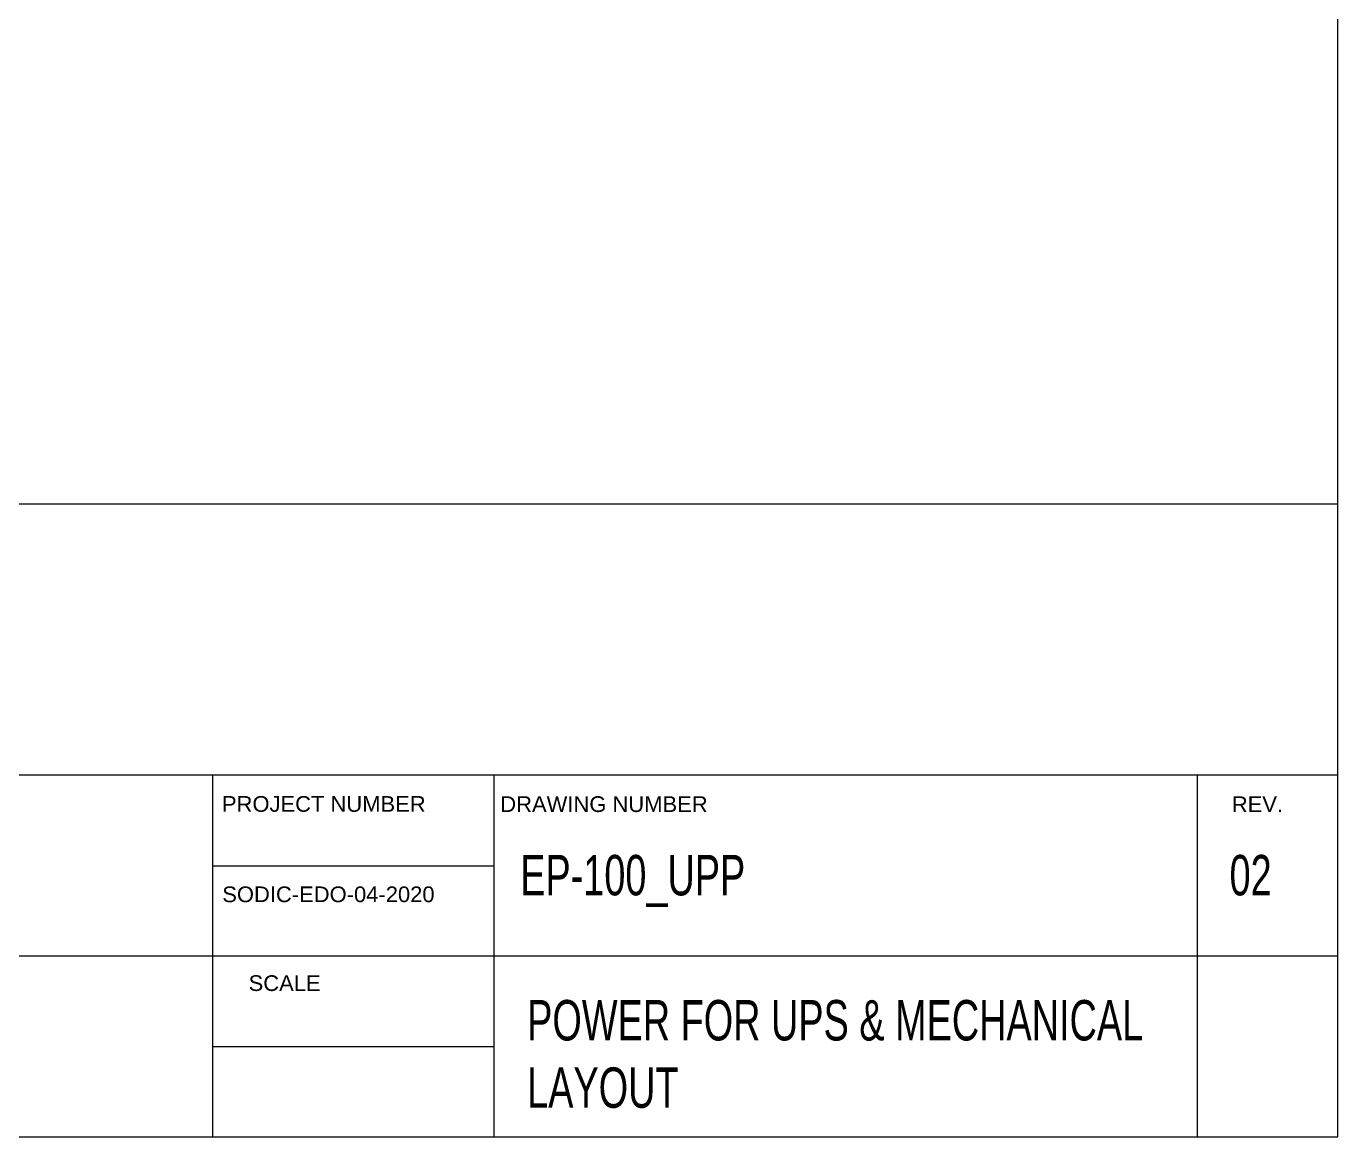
# Model space of a CAD drawing. Header units: inches. Extents: x -12418 to 242017, y -29325 to 19878.
# Drawn here: x 40947 to 57169, y -29325 to -15586 of the extents above; entities that cross this region are included whole.
import ezdxf

# ---------------------------------------------------------------- set-up
doc = ezdxf.new("R2010")
doc.units = ezdxf.units.IN
doc.header["$LTSCALE"] = 25
doc.header["$MEASUREMENT"] = 0
doc.linetypes.add('DASHDOT', pattern=[25.4, 12.7, -6.35, 0, -6.35])
for name, color, linetype, lineweight in [('00-Ground Floor$0$Frame', 252, 'Continuous', 9), ('E-LITE-CLNG-CNDT', 6, 'DASHDOT', 35), ('T-DATA-CLNG-COND', 51, 'DASHDOT', 25)]:
    doc.layers.add(name, color=color, linetype=linetype, lineweight=lineweight)
doc.styles.add('00-Ground Floor$0$TTLB-A0-JeddahDP$0$swis721', font='swiss.ttf')
doc.styles.add('DC_Elc_Romans', font='elc_romans.shx', dxfattribs={"width": 0.7})

# ---------------------------------------------------------------- blocks, each defined once
blk = doc.blocks.new('00-Ground Floor')
at = {"layer": '00-Ground Floor$0$Frame'}
for p, q in [((57169, -29325, 0), (57169, 19878, 0)), ((57169, -21499, 0), (-12418, -21499, 0)), ((57169, -24853, 0), (-12418, -24853, 0)), ((43252, -24853, 0), (43252, -29325, 0)), ((46731, -24853, 0), (46731, -29325, 0)), ((55430, -24853, 0), (55430, -29325, 0)), ((43252, -25971, 0), (46731, -25971, 0)), ((57169, -27089, 0), (29335, -27089, 0)), ((43252, -28207, 0), (46731, -28207, 0)), ((-12418, -29325, 0), (57169, -29325, 0))]:
    blk.add_line(p, q, dxfattribs=at)
at = {"layer": '00-Ground Floor$0$Frame', "attachment_point": 8, "style": '00-Ground Floor$0$TTLB-A0-JeddahDP$0$swis721'}
for s, insert, char_height in [(' PROJECT NUMBER', (44590, -25307, 0), 194.41), ('SODIC-EDO-04-2020', (44685, -26425, 0), 194.41), ('SCALE', (44143, -27524, 0), 194.4)]:
    blk.add_mtext(s, dxfattribs=dict(at, insert=insert, char_height=char_height))
at = {"layer": '00-Ground Floor$0$Frame', "attachment_point": 5, "style": '00-Ground Floor$0$TTLB-A0-JeddahDP$0$swis721'}
for s, insert, char_height, width in [('DRAWING NUMBER', (48093, -25211, 0), 194.41, 2499.58), ('REV.', (56176, -25211, 0), 194.4, 3082.18)]:
    blk.add_mtext(s, dxfattribs=dict(at, insert=insert, char_height=char_height, width=width))

msp = doc.modelspace()

# ---------------------------------------------------------------- block references
at = {"layer": 'E-LITE-CLNG-CNDT'}
msp.add_blockref('00-Ground Floor', (0, 0), dxfattribs=at)

# ---------------------------------------------------------------- texts
at = {"layer": 'T-DATA-CLNG-COND', "style": 'DC_Elc_Romans', "width": 0.7}
for s, p in [('EP-100_UPP', (47057, -26338, 0)), ('02', (55831, -26338, 0))]:
    msp.add_text(s, height=500, dxfattribs=at).set_placement(p)
at = {"layer": 'T-DATA-CLNG-COND', "insert": (47143, -27633, 0), "char_height": 500, "width": 8286.72, "attachment_point": 1, "style": 'DC_Elc_Romans'}
msp.add_mtext('POWER FOR UPS & MECHANICAL LAYOUT', dxfattribs=at)

doc.saveas('drawing.dxf')
